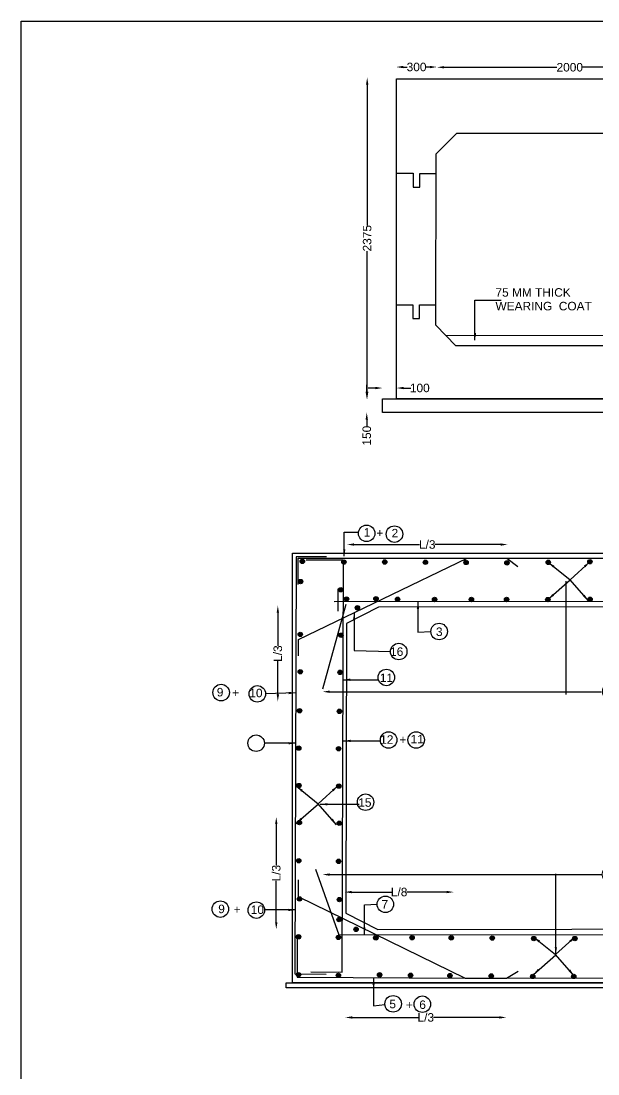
# Model space of a CAD drawing. Header units: millimetres. Extents: x 5124 to 11045679, y 2311 to 37851798.
# Drawn here: x 11023787 to 11025823, y 37847589 to 37851302 of the extents above; entities that cross this region are included whole.
import ezdxf

# ---------------------------------------------------------------- set-up
doc = ezdxf.new("R2010")
doc.units = ezdxf.units.MM
doc.header["$MEASUREMENT"] = 0
doc.layers.add('DIMENSION', color=7, linetype='Continuous')
doc.layers.add('TEXT', color=7, linetype='Continuous')
doc.styles.get("Standard").update_dxf_attribs({"font": 'arial.ttf', "height": 30})
doc.dimstyles.get("Standard").update_dxf_attribs({"dimtxt": 30, "dimasz": 25, "dimexe": 0.18, "dimexo": 0.0625, "dimgap": 0.09, "dimtad": 0, "dimdec": 0, "dimzin": 0, "dimdsep": 46, "dimtxsty": 'Standard', "dimcen": 0.09, "dimse1": 1, "dimse2": 1, "dimadec": 0, "dimazin": 0, "dimtfac": 1, "dimtdec": 0, "dimtofl": 0, "dimtmove": 0, "dimatfit": 3, "dimfxl": 0, "dimtolj": 1, "dimtzin": 0, "dimarcsym": 0})

# ---------------------------------------------------------------- blocks, each defined once
blk = doc.blocks.new('*D4')
at = {"layer": 'Defpoints', "color": 0, "transparency": 16777216}
for p in [(11025110.5, 37851143.5), (11025254.7, 37851139.9), (11025254.7, 37851138.9)]:
    blk.add_point(p, dxfattribs=at)
at = {"layer": 'DIMENSION', "color": 0, "lineweight": -2, "transparency": 16777216}
for p, q in [((11025135.5, 37851139.9), (11025149.4, 37851139.9)), ((11025229.7, 37851139.9), (11025215.8, 37851139.9))]:
    blk.add_line(p, q, dxfattribs=at)
at = {"layer": 'DIMENSION', "color": 0, "transparency": 16777216}
for points in [[(11025135.5, 37851144), (11025135.5, 37851135.7), (11025110.5, 37851139.9)], [(11025229.7, 37851144), (11025229.7, 37851135.7), (11025254.7, 37851139.9)]]:
    blk.add_solid(points, dxfattribs=at)
at = {"layer": 'DIMENSION', "color": 0, "transparency": 16777216, "insert": (11025182.6, 37851139.9), "char_height": 30, "attachment_point": 5}
blk.add_mtext('\\A1;300', dxfattribs=at)
blk = doc.blocks.new('*D5')
at = {"layer": 'Defpoints', "color": 0, "transparency": 16777216}
for p in [(11025254.7, 37851138.9), (11026191.7, 37851138.9), (11026191.7, 37851138.9)]:
    blk.add_point(p, dxfattribs=at)
at = {"layer": 'DIMENSION', "color": 0, "lineweight": -2, "transparency": 16777216}
for p, q in [((11025279.7, 37851138.9), (11025678.1, 37851138.9)), ((11026166.7, 37851138.9), (11025768.3, 37851138.9))]:
    blk.add_line(p, q, dxfattribs=at)
at = {"layer": 'DIMENSION', "color": 0, "transparency": 16777216}
for points in [[(11025279.7, 37851143.1), (11025279.7, 37851134.8), (11025254.7, 37851138.9)], [(11026166.7, 37851143.1), (11026166.7, 37851134.8), (11026191.7, 37851138.9)]]:
    blk.add_solid(points, dxfattribs=at)
at = {"layer": 'DIMENSION', "color": 0, "transparency": 16777216, "insert": (11025723.2, 37851138.9), "char_height": 30, "attachment_point": 5}
blk.add_mtext('\\A1;2000', dxfattribs=at)
blk = doc.blocks.new('*D25')
at = {"layer": 'Defpoints', "color": 0, "transparency": 16777216}
for p in [(11025112.3, 37850007.9), (11025062.3, 37849969.6), (11025112.3, 37849969.6)]:
    blk.add_point(p, dxfattribs=at)
at = {"layer": 'DIMENSION', "color": 0, "lineweight": -2, "transparency": 16777216}
for p, q in [((11025037.3, 37850007.9), (11025012.3, 37850007.9)), ((11025137.3, 37850007.9), (11025162.3, 37850007.9))]:
    blk.add_line(p, q, dxfattribs=at)
at = {"layer": 'DIMENSION', "color": 0, "transparency": 16777216}
for points in [[(11025037.3, 37850012.1), (11025037.3, 37850003.7), (11025062.3, 37850007.9)], [(11025137.3, 37850012.1), (11025137.3, 37850003.7), (11025112.3, 37850007.9)]]:
    blk.add_solid(points, dxfattribs=at)
at = {"layer": 'DIMENSION', "color": 0, "transparency": 16777216, "insert": (11025194, 37850007.9), "char_height": 30, "attachment_point": 5}
blk.add_mtext('\\A1;100', dxfattribs=at)
blk = doc.blocks.new('*D26')
at = {"layer": 'Defpoints', "color": 0, "transparency": 16777216}
for p in [(11025006.9, 37849969.6), (11025062.3, 37849969.6), (11025062.3, 37849921.7)]:
    blk.add_point(p, dxfattribs=at)
at = {"layer": 'DIMENSION', "color": 0, "lineweight": -2, "transparency": 16777216}
for p, q in [((11025006.9, 37849994.6), (11025006.9, 37850019.6)), ((11025006.9, 37849896.7), (11025006.9, 37849871.7))]:
    blk.add_line(p, q, dxfattribs=at)
at = {"layer": 'DIMENSION', "color": 0, "transparency": 16777216}
for points in [[(11025002.7, 37849994.6), (11025011, 37849994.6), (11025006.9, 37849969.6)], [(11025002.7, 37849896.7), (11025011, 37849896.7), (11025006.9, 37849921.7)]]:
    blk.add_solid(points, dxfattribs=at)
at = {"layer": 'DIMENSION', "color": 0, "transparency": 16777216, "insert": (11025006.9, 37849840), "char_height": 30, "attachment_point": 5, "rotation": 90}
blk.add_mtext('\\A1;150', dxfattribs=at)
blk = doc.blocks.new('*D27')
at = {"layer": 'Defpoints', "color": 0, "transparency": 16777216}
for p in [(11025006.9, 37851102.9), (11025008.3, 37851102.9), (11025006.9, 37849969.6)]:
    blk.add_point(p, dxfattribs=at)
at = {"layer": 'DIMENSION', "color": 0, "lineweight": -2, "transparency": 16777216}
for p, q in [((11025008.3, 37851077.9), (11025008.3, 37850581.5)), ((11025008.3, 37849994.6), (11025008.3, 37850491))]:
    blk.add_line(p, q, dxfattribs=at)
at = {"layer": 'DIMENSION', "color": 0, "transparency": 16777216}
for points in [[(11025004.1, 37851077.9), (11025012.5, 37851077.9), (11025008.3, 37851102.9)], [(11025004.1, 37849994.6), (11025012.5, 37849994.6), (11025008.3, 37849969.6)]]:
    blk.add_solid(points, dxfattribs=at)
at = {"layer": 'DIMENSION', "color": 0, "transparency": 16777216, "insert": (11025008.3, 37850536.2), "char_height": 30, "attachment_point": 5, "rotation": 90}
blk.add_mtext('\\A1;2375', dxfattribs=at)
blk = doc.blocks.new('*D28')
at = {"layer": 'Defpoints', "color": 0, "transparency": 16777216}
for p in [(11024701.8, 37849240.4), (11024693, 37848902.4), (11024701.8, 37848902.4)]:
    blk.add_point(p, dxfattribs=at)
at = {"layer": 'DIMENSION', "color": 0, "lineweight": -2, "transparency": 16777216}
for p, q in [((11024693, 37849215.4), (11024693, 37849098.2)), ((11024693, 37848927.4), (11024693, 37849044.7))]:
    blk.add_line(p, q, dxfattribs=at)
at = {"layer": 'DIMENSION', "color": 0, "transparency": 16777216}
for points in [[(11024688.9, 37849215.4), (11024697.2, 37849215.4), (11024693, 37849240.4)], [(11024688.9, 37848927.4), (11024697.2, 37848927.4), (11024693, 37848902.4)]]:
    blk.add_solid(points, dxfattribs=at)
at = {"layer": 'DIMENSION', "color": 0, "transparency": 16777216, "insert": (11024693, 37849071.4), "char_height": 30, "attachment_point": 5, "rotation": 90}
blk.add_mtext('\\A1;L/3', dxfattribs=at)
blk = doc.blocks.new('*D29')
at = {"layer": 'Defpoints', "color": 0, "transparency": 16777216}
for p in [(11024703.2, 37848495.1), (11024687.5, 37848099), (11024703.2, 37848099)]:
    blk.add_point(p, dxfattribs=at)
at = {"layer": 'DIMENSION', "color": 0, "lineweight": -2, "transparency": 16777216}
for p, q in [((11024687.5, 37848470.1), (11024687.5, 37848323.8)), ((11024687.5, 37848124), (11024687.5, 37848270.3))]:
    blk.add_line(p, q, dxfattribs=at)
at = {"layer": 'DIMENSION', "color": 0, "transparency": 16777216}
for points in [[(11024683.3, 37848470.1), (11024691.7, 37848470.1), (11024687.5, 37848495.1)], [(11024683.3, 37848124), (11024691.7, 37848124), (11024687.5, 37848099)]]:
    blk.add_solid(points, dxfattribs=at)
at = {"layer": 'DIMENSION', "color": 0, "transparency": 16777216, "insert": (11024687.5, 37848297), "char_height": 30, "attachment_point": 5, "rotation": 90}
blk.add_mtext('\\A1;L/3', dxfattribs=at)
blk = doc.blocks.new('*D30')
at = {"layer": 'Defpoints', "color": 0, "transparency": 16777216}
for p in [(11024930.6, 37847792.4), (11025499.6, 37847792.4), (11025499.6, 37847788.3)]:
    blk.add_point(p, dxfattribs=at)
at = {"layer": 'DIMENSION', "color": 0, "lineweight": -2, "transparency": 16777216}
for p, q in [((11024955.6, 37847788.3), (11025188.3, 37847788.3)), ((11025474.6, 37847788.3), (11025241.8, 37847788.3))]:
    blk.add_line(p, q, dxfattribs=at)
at = {"layer": 'DIMENSION', "color": 0, "transparency": 16777216}
for points in [[(11024955.6, 37847792.4), (11024955.6, 37847784.1), (11024930.6, 37847788.3)], [(11025474.6, 37847792.4), (11025474.6, 37847784.1), (11025499.6, 37847788.3)]]:
    blk.add_solid(points, dxfattribs=at)
at = {"layer": 'DIMENSION', "color": 0, "transparency": 16777216, "insert": (11025215.1, 37847788.3), "char_height": 30, "attachment_point": 5}
blk.add_mtext('\\A1;L/3', dxfattribs=at)
blk = doc.blocks.new('*D39')
at = {"layer": 'Defpoints', "color": 0, "transparency": 16777216}
for p in [(11027160.8, 37848983.3), (11024851.3, 37848960.1), (11027160.8, 37848937)]:
    blk.add_point(p, dxfattribs=at)
at = {"layer": 'DIMENSION', "color": 0, "lineweight": -2, "transparency": 16777216}
for p, q in [((11024876.3, 37848937), (11025835.7, 37848937)), ((11027135.8, 37848937), (11026176.4, 37848937))]:
    blk.add_line(p, q, dxfattribs=at)
at = {"layer": 'DIMENSION', "color": 0, "transparency": 16777216}
for points in [[(11024876.3, 37848941.2), (11024876.3, 37848932.8), (11024851.3, 37848937)], [(11027135.8, 37848941.2), (11027135.8, 37848932.8), (11027160.8, 37848937)]]:
    blk.add_solid(points, dxfattribs=at)
at = {"layer": 'DIMENSION', "color": 0, "transparency": 16777216, "insert": (11026006.1, 37848937), "char_height": 30, "attachment_point": 5}
blk.add_mtext('\\A1;(TOP & BOTTOM)', dxfattribs=at)
blk = doc.blocks.new('*D41')
at = {"layer": 'Defpoints', "color": 0, "transparency": 16777216}
for p in [(11027160.3, 37848338.4), (11024850.8, 37848315.2), (11027160.3, 37848292.1)]:
    blk.add_point(p, dxfattribs=at)
at = {"layer": 'DIMENSION', "color": 0, "lineweight": -2, "transparency": 16777216}
for p, q in [((11024875.8, 37848292.1), (11025835.2, 37848292.1)), ((11027135.3, 37848292.1), (11026175.9, 37848292.1))]:
    blk.add_line(p, q, dxfattribs=at)
at = {"layer": 'DIMENSION', "color": 0, "transparency": 16777216}
for points in [[(11024875.8, 37848296.2), (11024875.8, 37848287.9), (11024850.8, 37848292.1)], [(11027135.3, 37848296.2), (11027135.3, 37848287.9), (11027160.3, 37848292.1)]]:
    blk.add_solid(points, dxfattribs=at)
at = {"layer": 'DIMENSION', "color": 0, "transparency": 16777216, "insert": (11026005.5, 37848292.1), "char_height": 30, "attachment_point": 5}
blk.add_mtext('\\A1;(TOP & BOTTOM)', dxfattribs=at)
blk = doc.blocks.new('*D43')
at = {"layer": 'Defpoints', "color": 0, "transparency": 16777216}
for p in [(11024928.1, 37848233.4), (11025313.8, 37848233.4), (11025313.8, 37848230.4)]:
    blk.add_point(p, dxfattribs=at)
at = {"layer": 'DIMENSION', "color": 0, "lineweight": -2, "transparency": 16777216}
for p, q in [((11024953.1, 37848230.4), (11025094.2, 37848230.4)), ((11025288.8, 37848230.4), (11025147.7, 37848230.4))]:
    blk.add_line(p, q, dxfattribs=at)
at = {"layer": 'DIMENSION', "color": 0, "transparency": 16777216}
for points in [[(11024953.1, 37848234.6), (11024953.1, 37848226.3), (11024928.1, 37848230.4)], [(11025288.8, 37848234.6), (11025288.8, 37848226.3), (11025313.8, 37848230.4)]]:
    blk.add_solid(points, dxfattribs=at)
at = {"layer": 'DIMENSION', "color": 0, "transparency": 16777216, "insert": (11025121, 37848230.4), "char_height": 30, "attachment_point": 5}
blk.add_mtext('\\A1;L/8', dxfattribs=at)
blk = doc.blocks.new('*D60')
at = {"layer": 'Defpoints', "color": 0, "transparency": 16777216}
for p in [(11024936.6, 37849460.5), (11025503.9, 37849460.5), (11025503.9, 37849455.9)]:
    blk.add_point(p, dxfattribs=at)
at = {"layer": 'DIMENSION', "color": 0, "lineweight": -2, "transparency": 16777216}
for p, q in [((11024961.6, 37849455.9), (11025193.5, 37849455.9)), ((11025478.9, 37849455.9), (11025247, 37849455.9))]:
    blk.add_line(p, q, dxfattribs=at)
at = {"layer": 'DIMENSION', "color": 0, "transparency": 16777216}
for points in [[(11024961.6, 37849460.1), (11024961.6, 37849451.8), (11024936.6, 37849455.9)], [(11025478.9, 37849460.1), (11025478.9, 37849451.8), (11025503.9, 37849455.9)]]:
    blk.add_solid(points, dxfattribs=at)
at = {"layer": 'DIMENSION', "color": 0, "transparency": 16777216, "insert": (11025220.2, 37849455.9), "char_height": 30, "attachment_point": 5}
blk.add_mtext('\\A1;L/3', dxfattribs=at)

msp = doc.modelspace()

# ---------------------------------------------------------------- hatches: boundary and pattern name
at = {"layer": 'TEXT'}
h = msp.add_hatch(color=0, dxfattribs=at)
h.dxf.hatch_style = 1
h.paths.add_polyline_path([(11024771.7, 37849396.7, 1), (11024787.2, 37849396.7, 1)])
h = msp.add_hatch(color=0, dxfattribs=at)
h.dxf.hatch_style = 1
h.paths.add_polyline_path([(11024918.3, 37849394.3, 1), (11024933.8, 37849394.3, 1)])
h = msp.add_hatch(color=0, dxfattribs=at)
h.dxf.hatch_style = 1
h.paths.add_polyline_path([(11025062.5, 37849394.4, 1), (11025078, 37849394.4, 1)])
h = msp.add_hatch(color=0, dxfattribs=at)
h.dxf.hatch_style = 1
h.paths.add_polyline_path([(11025206.2, 37849393.6, 1), (11025221.7, 37849393.6, 1)])
h = msp.add_hatch(color=0, dxfattribs=at)
h.dxf.hatch_style = 1
h.paths.add_polyline_path([(11025349.4, 37849392.8, 1), (11025364.9, 37849392.8, 1)])
h = msp.add_hatch(color=0, dxfattribs=at)
h.dxf.hatch_style = 1
h.paths.add_polyline_path([(11025493.8, 37849391.5, 1), (11025509.3, 37849391.5, 1)])
h = msp.add_hatch(color=0, dxfattribs=at)
h.dxf.hatch_style = 1
h.paths.add_polyline_path([(11025639.5, 37849393.3, 1), (11025655, 37849393.3, 1)])
h = msp.add_hatch(color=0, dxfattribs=at)
h.dxf.hatch_style = 1
h.paths.add_polyline_path([(11025786.5, 37849395.2, 1), (11025802, 37849395.2, 1)])
h = msp.add_hatch(color=0, dxfattribs=at)
h.dxf.hatch_style = 1
h.paths.add_polyline_path([(11024765.3, 37849325.5, 1), (11024780.8, 37849325.5, 1)])
h = msp.add_hatch(color=0, dxfattribs=at)
h.dxf.hatch_style = 1
h.paths.add_polyline_path([(11024907.1, 37849296.7, 1), (11024922.6, 37849296.7, 1)])
h = msp.add_hatch(color=0, dxfattribs=at)
h.dxf.hatch_style = 1
h.paths.add_polyline_path([(11024927.5, 37849263.8, 1), (11024943, 37849263.8, 1)])
h = msp.add_hatch(color=0, dxfattribs=at)
h.dxf.hatch_style = 1
h.paths.add_polyline_path([(11025031.8, 37849264.8, 1), (11025047.3, 37849264.8, 1)])
h = msp.add_hatch(color=0, dxfattribs=at)
h.dxf.hatch_style = 1
h.paths.add_polyline_path([(11025107.8, 37849262.7, 1), (11025123.3, 37849262.7, 1)])
h = msp.add_hatch(color=0, dxfattribs=at)
h.dxf.hatch_style = 1
h.paths.add_polyline_path([(11025238.4, 37849262.2, 1), (11025253.9, 37849262.2, 1)])
h = msp.add_hatch(color=0, dxfattribs=at)
h.dxf.hatch_style = 1
h.paths.add_polyline_path([(11025368.3, 37849262.2, 1), (11025383.8, 37849262.2, 1)])
h = msp.add_hatch(color=0, dxfattribs=at)
h.dxf.hatch_style = 1
h.paths.add_polyline_path([(11025492.5, 37849262.2, 1), (11025508, 37849262.2, 1)])
h = msp.add_hatch(color=0, dxfattribs=at)
h.dxf.hatch_style = 1
h.paths.add_polyline_path([(11025638.2, 37849261.9, 1), (11025653.7, 37849261.9, 1)])
h = msp.add_hatch(color=0, dxfattribs=at)
h.dxf.hatch_style = 1
h.paths.add_polyline_path([(11025787.2, 37849262.7, 1), (11025802.7, 37849262.7, 1)])
h = msp.add_hatch(color=0, dxfattribs=at)
h.dxf.hatch_style = 1
h.paths.add_polyline_path([(11024966.3, 37849232.9, 1), (11024981.8, 37849232.9, 1)])
h = msp.add_hatch(color=0, dxfattribs=at)
h.dxf.hatch_style = 1
h.paths.add_polyline_path([(11024764.3, 37849139.1, 1), (11024779.8, 37849139.1, 1)])
h = msp.add_hatch(color=0, dxfattribs=at)
h.dxf.hatch_style = 1
h.paths.add_polyline_path([(11024908, 37849136.2, 1), (11024923.5, 37849136.2, 1)])
h = msp.add_hatch(color=0, dxfattribs=at)
h.dxf.hatch_style = 1
h.paths.add_polyline_path([(11024764.3, 37849007.4, 1), (11024779.8, 37849007.4, 1)])
h = msp.add_hatch(color=0, dxfattribs=at)
h.dxf.hatch_style = 1
h.paths.add_polyline_path([(11024905.2, 37849005.3, 1), (11024920.7, 37849005.3, 1)])
h = msp.add_hatch(color=0, dxfattribs=at)
h.dxf.hatch_style = 1
h.paths.add_polyline_path([(11024761.9, 37848869.8, 1), (11024777.4, 37848869.8, 1)])
h = msp.add_hatch(color=0, dxfattribs=at)
h.dxf.hatch_style = 1
h.paths.add_polyline_path([(11024902.7, 37848867.7, 1), (11024918.2, 37848867.7, 1)])
h = msp.add_hatch(color=0, dxfattribs=at)
h.dxf.hatch_style = 1
h.paths.add_polyline_path([(11024759, 37848738, 1), (11024774.5, 37848738, 1)])
h = msp.add_hatch(color=0, dxfattribs=at)
h.dxf.hatch_style = 1
h.paths.add_polyline_path([(11024899.8, 37848735.8, 1), (11024915.3, 37848735.8, 1)])
h = msp.add_hatch(color=0, dxfattribs=at)
h.dxf.hatch_style = 1
h.paths.add_polyline_path([(11024759.7, 37848606.1, 1), (11024775.2, 37848606.1, 1)])
h = msp.add_hatch(color=0, dxfattribs=at)
h.dxf.hatch_style = 1
h.paths.add_polyline_path([(11024900.5, 37848604, 1), (11024916, 37848604, 1)])
h = msp.add_hatch(color=0, dxfattribs=at)
h.dxf.hatch_style = 1
h.paths.add_polyline_path([(11024761.1, 37848475.3, 1), (11024776.6, 37848475.3, 1)])
h = msp.add_hatch(color=0, dxfattribs=at)
h.dxf.hatch_style = 1
h.paths.add_polyline_path([(11024902, 37848473.2, 1), (11024917.5, 37848473.2, 1)])
h = msp.add_hatch(color=0, dxfattribs=at)
h.dxf.hatch_style = 1
h.paths.add_polyline_path([(11024759, 37848340.9, 1), (11024774.5, 37848340.9, 1)])
h = msp.add_hatch(color=0, dxfattribs=at)
h.dxf.hatch_style = 1
h.paths.add_polyline_path([(11024899.9, 37848338.8, 1), (11024915.4, 37848338.8, 1)])
h = msp.add_hatch(color=0, dxfattribs=at)
h.dxf.hatch_style = 1
h.paths.add_polyline_path([(11024761.8, 37848206.1, 1), (11024777.3, 37848206.1, 1)])
h = msp.add_hatch(color=0, dxfattribs=at)
h.dxf.hatch_style = 1
h.paths.add_polyline_path([(11024902.6, 37848204, 1), (11024918.1, 37848204, 1)])
h = msp.add_hatch(color=0, dxfattribs=at)
h.dxf.hatch_style = 1
h.paths.add_polyline_path([(11024901.4, 37848133.2, 1), (11024916.9, 37848133.2, 1)])
h = msp.add_hatch(color=0, dxfattribs=at)
h.dxf.hatch_style = 1
h.paths.add_polyline_path([(11024758.1, 37848072.7, 1), (11024773.6, 37848072.7, 1)])
h = msp.add_hatch(color=0, dxfattribs=at)
h.dxf.hatch_style = 1
h.paths.add_polyline_path([(11024899, 37848070.6, 1), (11024914.5, 37848070.6, 1)])
h = msp.add_hatch(color=0, dxfattribs=at)
h.dxf.hatch_style = 1
h.paths.add_polyline_path([(11024961.4, 37848099, 1), (11024976.9, 37848099, 1)])
h = msp.add_hatch(color=0, dxfattribs=at)
h.dxf.hatch_style = 1
h.paths.add_polyline_path([(11025031.2, 37848069.1, 1), (11025046.7, 37848069.1, 1)])
h = msp.add_hatch(color=0, dxfattribs=at)
h.dxf.hatch_style = 1
h.paths.add_polyline_path([(11025159.1, 37848069.3, 1), (11025174.6, 37848069.3, 1)])
h = msp.add_hatch(color=0, dxfattribs=at)
h.dxf.hatch_style = 1
h.paths.add_polyline_path([(11025297.1, 37848069.1, 1), (11025312.6, 37848069.1, 1)])
h = msp.add_hatch(color=0, dxfattribs=at)
h.dxf.hatch_style = 1
h.paths.add_polyline_path([(11025442.1, 37848068.3, 1), (11025457.6, 37848068.3, 1)])
h = msp.add_hatch(color=0, dxfattribs=at)
h.dxf.hatch_style = 1
h.paths.add_polyline_path([(11025588.6, 37848066.5, 1), (11025604.1, 37848066.5, 1)])
h = msp.add_hatch(color=0, dxfattribs=at)
h.dxf.hatch_style = 1
h.paths.add_polyline_path([(11025733.3, 37848066.5, 1), (11025748.8, 37848066.5, 1)])
h = msp.add_hatch(color=0, dxfattribs=at)
h.dxf.hatch_style = 1
h.paths.add_polyline_path([(11024758.1, 37847938.8, 1), (11024773.6, 37847938.8, 1)])
h = msp.add_hatch(color=0, dxfattribs=at)
h.dxf.hatch_style = 1
h.paths.add_polyline_path([(11024899, 37847936.7, 1), (11024914.5, 37847936.7, 1)])
h = msp.add_hatch(color=0, dxfattribs=at)
h.dxf.hatch_style = 1
h.paths.add_polyline_path([(11025044.2, 37847938.6, 1), (11025059.7, 37847938.6, 1)])
h = msp.add_hatch(color=0, dxfattribs=at)
h.dxf.hatch_style = 1
h.paths.add_polyline_path([(11025153.7, 37847936.8, 1), (11025169.2, 37847936.8, 1)])
h = msp.add_hatch(color=0, dxfattribs=at)
h.dxf.hatch_style = 1
h.paths.add_polyline_path([(11025292.8, 37847935.9, 1), (11025308.3, 37847935.9, 1)])
h = msp.add_hatch(color=0, dxfattribs=at)
h.dxf.hatch_style = 1
h.paths.add_polyline_path([(11025438.5, 37847934.6, 1), (11025454, 37847934.6, 1)])
h = msp.add_hatch(color=0, dxfattribs=at)
h.dxf.hatch_style = 1
h.paths.add_polyline_path([(11025585, 37847932.8, 1), (11025600.5, 37847932.8, 1)])
h = msp.add_hatch(color=0, dxfattribs=at)
h.dxf.hatch_style = 1
h.paths.add_polyline_path([(11025729.7, 37847932.8, 1), (11025745.2, 37847932.8, 1)])

# ---------------------------------------------------------------- linework, layer by layer
at = {"layer": 'Defpoints', "color": 0}
msp.add_lwpolyline([(11023786.8, 37851302), (11031865, 37851302), (11031865, 37845664), (11023786.8, 37845664)], close=True, dxfattribs=at)
at = {"layer": 'DIMENSION', "color": 0}
for points in [[(11025112.3, 37851098.1), (11029621, 37851098.1), (11029621, 37849969.6), (11025112.3, 37849969.6)], [(11025062.3, 37849969.6), (11029666.9, 37849969.6), (11029666.9, 37849921.7), (11025062.3, 37849921.7)], [(11024722.2, 37847910), (11027432.6, 37847910), (11027432.6, 37847892.4), (11024722.2, 37847892.4)]]:
    msp.add_lwpolyline(points, close=True, dxfattribs=at)
for points in [[(11025251.7, 37850833.9), (11025324.9, 37850906.7), (11026124.1, 37850906.7), (11026195, 37850835.9), (11026194.4, 37850230.9), (11026121.7, 37850157), (11025321.7, 37850157), (11025250.9, 37850230), (11025251.7, 37850833.9)], [(11025112.3, 37850765.3), (11025170.4, 37850765.3), (11025170.4, 37850716.1), (11025194, 37850716.1), (11025194, 37850764.4), (11025251.6, 37850764.3)], [(11025112.3, 37850301.7), (11025168.9, 37850301.7), (11025168.9, 37850253), (11025192.8, 37850253), (11025192.8, 37850300.8), (11025251, 37850300.7)], [(11025286.3, 37850193.5), (11026158.1, 37850194)], [(11028811.2, 37847910), (11024744.9, 37847910), (11024744.9, 37849425.2), (11028809.6, 37849425.2)], [(11024864.4, 37849412.3), (11024758.1, 37849412.3), (11024753.5, 37847942.6), (11024863.3, 37847941.2)], [(11024764.6, 37849314.8), (11024764.6, 37849408.1), (11028809.4, 37849408.1)], [(11024766.2, 37849063.9), (11024766.2, 37849121.6), (11025361.5, 37849408.1), (11025500.6, 37849408.1), (11025539.5, 37849378.6)], [(11024809.5, 37847949.2), (11024920, 37847948), (11024925.1, 37849401.3), (11024793.2, 37849401.3)], [(11024905.5, 37849220.6), (11024905.5, 37849299.7)], [(11025709.9, 37849327), (11025709.9, 37848927.6)], [(11024851.3, 37848947), (11024934.3, 37849245.3)], [(11028808.8, 37849256.1), (11024891.9, 37849253.7)], [(11025048.1, 37849234.8), (11024935.3, 37849177), (11024933.1, 37848156.6), (11025045.8, 37848098.6), (11027098.2, 37848101.9), (11027212.1, 37848158.5), (11027212.8, 37849180.5), (11027095.7, 37849237.5), (11025048.1, 37849234.8)], [(11024825.5, 37848311), (11024908.4, 37848080), (11028812, 37848082.4)], [(11024765.2, 37848273.7), (11024764.7, 37848214.8), (11025354.1, 37847926.6), (11025500.1, 37847926.4), (11025541.3, 37847951)], [(11024761.3, 37848077.4), (11024761, 37847929.8), (11025354.1, 37847926.6)], [(11025500.1, 37847926.4), (11026787.7, 37847929.6), (11028188.4, 37847931.2), (11028811.2, 37847929.9)]]:
    msp.add_lwpolyline(points, dxfattribs=at)
at = {"layer": 'TEXT', "color": 0}
for centre, radius in [((11025006.3, 37849495.4), 29.1), ((11025104.5, 37849492.6), 29.1), ((11024779.5, 37849396.7), 7.75), ((11024926.1, 37849394.3), 7.75), ((11025070.3, 37849394.4), 7.75), ((11025214, 37849393.6), 7.75), ((11025357.2, 37849392.8), 7.75), ((11025501.6, 37849391.5), 7.75), ((11025647.2, 37849393.3), 7.75), ((11025794.2, 37849395.2), 7.75), ((11024773, 37849325.5), 7.75), ((11024914.8, 37849296.7), 7.75), ((11024935.3, 37849263.8), 7.75), ((11025039.5, 37849264.8), 7.75), ((11025115.5, 37849262.7), 7.75), ((11025246.1, 37849262.2), 7.75), ((11025376.1, 37849262.2), 7.75), ((11025500.3, 37849262.2), 7.75), ((11025645.9, 37849261.9), 7.75), ((11025795, 37849262.7), 7.75), ((11024974, 37849232.9), 7.75), ((11024772.1, 37849139.1), 7.75), ((11025262.1, 37849149.3), 29.1), ((11024915.7, 37849136.2), 7.75), ((11025119.7, 37849078.5), 29.1), ((11024772.1, 37849007.4), 7.75), ((11024912.9, 37849005.3), 7.75), ((11025076.1, 37848987.3), 29.1), ((11024492.9, 37848933.9), 29.1), ((11024620.6, 37848929.4), 29.1), ((11024769.6, 37848869.8), 7.75), ((11024910.5, 37848867.7), 7.75), ((11024616.3, 37848755.4), 29.1), ((11025083.9, 37848766.8), 29.1), ((11025181.3, 37848766.8), 29.1), ((11024766.7, 37848738), 7.75), ((11024907.5, 37848735.8), 7.75), ((11024767.4, 37848606.1), 7.75), ((11024908.3, 37848604), 7.75), ((11025002.7, 37848547.2), 29.1), ((11024768.9, 37848475.3), 7.75), ((11024909.7, 37848473.2), 7.75), ((11024766.8, 37848340.9), 7.75), ((11024907.6, 37848338.8), 7.75), ((11024490.1, 37848170.3), 29.1), ((11024617.3, 37848166.7), 29.1), ((11024769.5, 37848206.1), 7.75), ((11024910.4, 37848204), 7.75), ((11025072.6, 37848187.3), 29.1), ((11024909.1, 37848133.2), 7.75), ((11024765.9, 37848072.7), 7.75), ((11024906.7, 37848070.6), 7.75), ((11024969.2, 37848099), 7.75), ((11025038.9, 37848069.1), 7.75), ((11025166.9, 37848069.3), 7.75), ((11025304.9, 37848069.1), 7.75), ((11025449.8, 37848068.3), 7.75), ((11025596.3, 37848066.5), 7.75), ((11025741.1, 37848066.5), 7.75), ((11024765.9, 37847938.8), 7.75), ((11024906.7, 37847936.7), 7.75), ((11025052, 37847938.6), 7.75), ((11025161.5, 37847936.8), 7.75), ((11025300.5, 37847935.9), 7.75), ((11025446.2, 37847934.6), 7.75), ((11025592.7, 37847932.8), 7.75), ((11025737.4, 37847932.8), 7.75), ((11025099.8, 37847836.3), 29.1), ((11025203.1, 37847835), 29.1)]:
    msp.add_circle(centre, radius, dxfattribs=at)

# ---------------------------------------------------------------- texts
for s, p in [('75 MM THICK  ', (11025461.1, 37850330)), ('WEARING  COAT ', (11025461.1, 37850281.8)), ('1', (11024996.2, 37849483.9)), ('+', (11025040.5, 37849481.7)), ('2', (11025094.4, 37849481.1)), ('3', (11025251, 37849133.4)), ('16', (11025089.2, 37849063.3)), ('11', (11025053, 37848971)), ('9', (11024477.7, 37848920.4)), ('+', (11024531.9, 37848918.2)), ('10', (11024592.5, 37848917.5)), ('12', (11025054.2, 37848753.4)), ('+', (11025122.3, 37848752.8)), ('11', (11025161.5, 37848754.8)), ('15', (11024976.9, 37848531.3)), ('9', (11024482.7, 37848156.1)), ('10', (11024597.5, 37848153.2)), ('7', (11025059, 37848172.3)), ('+', (11024536.9, 37848153.9)), ('5', (11025086.6, 37847820.7)), ('6', (11025192.2, 37847818.3)), ('+', (11025144.7, 37847817.7))]:
    msp.add_text(s, height=30, dxfattribs=at).set_placement(p)

# ---------------------------------------------------------------- dimensions: what is measured, and where the dimension line sits
at = {"layer": 'DIMENSION', "color": 0}
for base, p1, p2, text, picture, middle in [((11025254.7, 37851139.9), (11025110.5, 37851143.5), (11025254.7, 37851138.9), '300', '*D4', (11025182.6, 37851139.9)), ((11026191.7, 37851138.9), (11025254.7, 37851138.9), (11026191.7, 37851138.9), '2000', '*D5', (11025723.2, 37851138.9)), ((11025112.3, 37850007.9), (11025062.3, 37849969.6), (11025112.3, 37849969.6), '100', '*D25', (11025194, 37850007.9)), ((11025503.9, 37849455.9), (11024936.6, 37849460.5), (11025503.9, 37849460.5), 'L/3', '*D60', (11025220.2, 37849455.9)), ((11027160.8, 37848937), (11024851.3, 37848960.1), (11027160.8, 37848983.3), '(TOP & BOTTOM)', '*D39', (11026006.1, 37848937)), ((11027160.3, 37848292.1), (11024850.8, 37848315.2), (11027160.3, 37848338.4), '(TOP & BOTTOM)', '*D41', (11026005.5, 37848292.1)), ((11025313.8, 37848230.4), (11024928.1, 37848233.4), (11025313.8, 37848233.4), 'L/8', '*D43', (11025121, 37848230.4)), ((11025499.6, 37847788.3), (11024930.6, 37847792.4), (11025499.6, 37847792.4), 'L/3', '*D30', (11025215.1, 37847788.3))]:
    dim = msp.add_linear_dim(base=base, p1=p1, p2=p2, text=text, dimstyle='Standard', dxfattribs=at)
    dim.commit()
    dim.dimension.update_dxf_attribs({"geometry": picture, "text_midpoint": middle})
for base, p1, p2, text, picture, middle in [((11025008.3, 37851102.9), (11025006.9, 37849969.6), (11025006.9, 37851102.9), '2375', '*D27', (11025008.3, 37850536.2)), ((11024693, 37848902.4), (11024701.8, 37849240.4), (11024701.8, 37848902.4), 'L/3', '*D28', (11024693, 37849071.4)), ((11024687.5, 37848099), (11024703.2, 37848495.1), (11024703.2, 37848099), 'L/3', '*D29', (11024687.5, 37848297))]:
    dim = msp.add_linear_dim(base=base, p1=p1, p2=p2, angle=90, text=text, dimstyle='Standard', dxfattribs=at)
    dim.commit()
    dim.dimension.update_dxf_attribs({"geometry": picture, "text_midpoint": middle})
dim = msp.add_linear_dim(base=(11025006.9, 37849969.6), p1=(11025062.3, 37849921.7), p2=(11025062.3, 37849969.6), angle=90, text='150', dimstyle='Standard', dxfattribs=at)
dim.commit()
dim.dimension.update_dxf_attribs({"geometry": '*D26', "text_midpoint": (11025006.9, 37849840), "dimtype": 160})

# ---------------------------------------------------------------- leaders
for points in [[(11025388.8, 37850177.1), (11025388.8, 37850317.7), (11025481.6, 37850317.2)], [(11024927.4, 37849414.4), (11024927.4, 37849499.3), (11024979.4, 37849499.3)], [(11025647.2, 37849393.3), (11025724.4, 37849331.6)], [(11025794.2, 37849395.2), (11025724.4, 37849331.6)], [(11025645.9, 37849261.9), (11025725, 37849331)], [(11025789.1, 37849257.6), (11025724.4, 37849331.6)], [(11025187.4, 37849253.8), (11025187.4, 37849146.8), (11025233, 37849149.3)], [(11024962.4, 37849216), (11024962.4, 37849082.1), (11025090.6, 37849078.5)], [(11024923.6, 37848979.3), (11025048.2, 37848978.7)], [(11024756.6, 37848933.2), (11024649.8, 37848929.4)], [(11024756, 37848755.2), (11024645.4, 37848755.4)], [(11024925, 37848763.6), (11025054.5, 37848763.6)], [(11024758.4, 37848603.7), (11024835.6, 37848542)], [(11024905.3, 37848605.5), (11024835.6, 37848542)], [(11024757, 37848472.3), (11024836.1, 37848541.4)], [(11024900.2, 37848468), (11024835.6, 37848542)], [(11024842.3, 37848540), (11024980.5, 37848540)], [(11025674.2, 37848011), (11025674.2, 37848294.7)], [(11024998.7, 37848080), (11024998.7, 37848185.6), (11025043.4, 37848187.3)], [(11024755.6, 37848167.4), (11024648.3, 37848167.4)], [(11025596.2, 37848071.7), (11025673.4, 37848010)], [(11025743.1, 37848073.6), (11025673.4, 37848010)], [(11025594.9, 37847940.3), (11025673.9, 37848009.4)], [(11025738.1, 37847936), (11025673.4, 37848010)], [(11025030.7, 37847928.4), (11025030.7, 37847829.5), (11025070.8, 37847833.4)]]:
    msp.add_leader(points, dimstyle='Standard', override={"dimgap": 0.09, "dimtad": 0}, dxfattribs=at)

doc.saveas('drawing.dxf')
